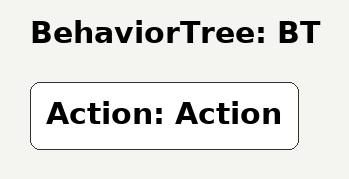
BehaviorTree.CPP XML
<?xml version="1.0"?>
<root main_tree_to_execute="BT">
    <BehaviorTree ID="BT">
        <Action ID="Action"/>
    </BehaviorTree>
</root>
